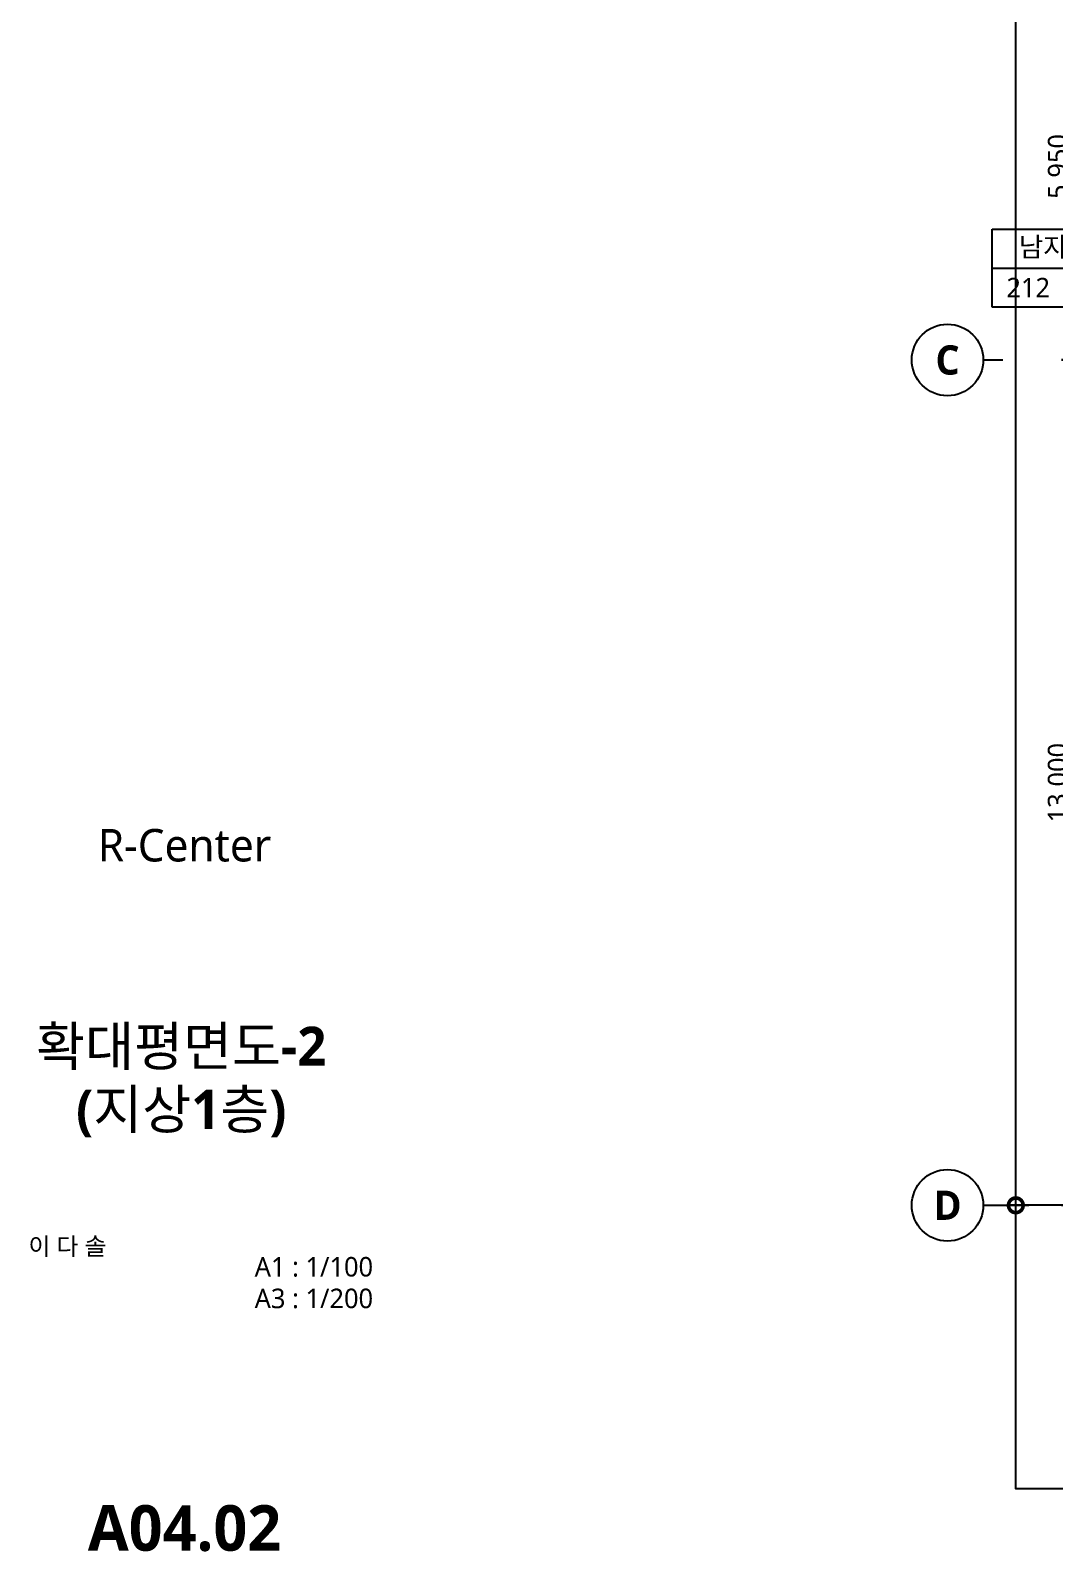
# Model space of a CAD drawing. Header units: millimetres. Extents: x 6046 to 249480, y 2179 to 57100.
# Drawn here: x 159381 to 175128, y 2937 to 26330 of the extents above; entities that cross this region are included whole.
import ezdxf
from ezdxf.enums import TextEntityAlignment as Align

# ---------------------------------------------------------------- set-up
doc = ezdxf.new("R2010")
doc.units = ezdxf.units.MM
doc.header["$LTSCALE"] = 100
doc.layers.get('DEFPOINTS').update_dxf_attribs({"color": 137})
for name, color, linetype in [('DIM', 7, 'Continuous'), ('SYM-BUB', 3, 'Continuous'), ('TEXT', 3, 'Continuous'), ('TEXT-NOTE', 6, 'Continuous'), ('XR-SHEET$0$TITLE', 7, 'Continuous'), ('XR-SHEET$1$SHT', 5, 'Continuous'), ('XR-SHEET$1$TEXT', 3, 'Continuous')]:
    doc.layers.add(name, color=color, linetype=linetype)
doc.layers.add('TEMP', color=171, linetype='Continuous', plot=False)
doc.styles.add('XR-SHEET$0$굴림체(옥산)', font='malgun.ttf')
doc.styles.add('XR-SHEET$0$맑은고딕B', font='malgunbd.ttf')
doc.styles.add('맑은고딕B', font='malgunbd.ttf')
doc.styles.add('스타일1', font='malgun.ttf')
doc.styles.add('스타일2', font='malgunbd.ttf')
doc.dimstyles.new('GAUN-100', dxfattribs={"dimscale": 100, "dimtxt": 3, "dimasz": 1, "dimexe": 1, "dimexo": 1, "dimgap": 0.5, "dimtad": 1, "dimdec": 0, "dimzin": 1, "dimdsep": 46, "dimlunit": 6, "dimtxsty": '스타일1', "dimblk": 'GAUN-DOT', "dimcen": -2, "dimdle": 2, "dimclrd": 256, "dimclre": 256, "dimclrt": 3, "dimadec": 0, "dimazin": 0, "dimtfac": 1, "dimtdec": 0, "dimtix": 1, "dimtmove": 2, "dimatfit": 3, "dimldrblk": 'DOTSMALL', "dimfxl": 1, "dimtolj": 1, "dimtzin": 1, "dimarcsym": 0})

# ---------------------------------------------------------------- blocks, each defined once
blk = doc.blocks.new('GAUN-DOT')
at = {"linetype": 'ByBlock'}
for p, q in [((2, 0), (-2, 0)), ((0, -2), (0, 2))]:
    blk.add_line(p, q, dxfattribs=at)
at = {"const_width": 2.25}
blk.add_lwpolyline([(0, 0.28125, 1), (0, -0.28125, 1)], format="xyb", close=True, dxfattribs=at)
blk = doc.blocks.new('*D38')
at = {"layer": 'DEFPOINTS', "color": 0, "transparency": 16777216}
for p in [(175432, 21262), (177232, 21262), (177232, 8262)]:
    blk.add_point(p, dxfattribs=at)
at = {"layer": 'DIM', "lineweight": -2, "transparency": 16777216}
for p, q in [((177132, 21262), (175332, 21262)), ((175432, 8362), (175432, 21162)), ((177132, 8262), (175332, 8262))]:
    blk.add_line(p, q, dxfattribs=at)
at = {"layer": 'DIM', "lineweight": -2, "transparency": 16777216, "xscale": 100, "yscale": 100, "zscale": 100}
for p, rotation in [((175432, 21262), 90), ((175432, 8262), 270)]:
    blk.add_blockref('GAUN-DOT', p, dxfattribs=dict(at, rotation=rotation))
at = {"layer": 'DIM', "color": 3, "transparency": 16777216, "insert": (175201, 14762), "char_height": 300, "attachment_point": 5, "rotation": 90, "style": '스타일1'}
blk.add_mtext('\\A1;13,000', dxfattribs=at)
blk = doc.blocks.new('_DotSmall')
at = {"color": 0, "linetype": 'ByBlock', "const_width": 0.5}
blk.add_lwpolyline([(-0.0625, 0, 1), (0.0625, 0, 1)], format="xyb", close=True, dxfattribs=at)
blk = doc.blocks.new('*D39')
at = {"layer": 'DEFPOINTS', "color": 0, "transparency": 16777216}
for p in [(174532, 51262), (177232, 51262), (177232, 8262)]:
    blk.add_point(p, dxfattribs=at)
at = {"layer": 'DIM', "lineweight": -2, "transparency": 16777216}
for p, q in [((177132, 51262), (174432, 51262)), ((174532, 8362), (174532, 51162)), ((177132, 8262), (174432, 8262))]:
    blk.add_line(p, q, dxfattribs=at)
at = {"layer": 'DIM', "lineweight": -2, "transparency": 16777216, "xscale": 100, "yscale": 100, "zscale": 100}
for p, rotation in [((174532, 51262), 90), ((174532, 8262), 270)]:
    blk.add_blockref('GAUN-DOT', p, dxfattribs=dict(at, rotation=rotation))
at = {"layer": 'DIM', "color": 3, "transparency": 16777216, "insert": (174302, 29762), "char_height": 300, "attachment_point": 5, "rotation": 90, "style": '스타일1'}
blk.add_mtext('\\A1;43,000', dxfattribs=at)
blk = doc.blocks.new('NEW_BUB')
at = {"layer": 'SYM-BUB', "color": 6}
blk.add_line((0, 3), (0, 0), dxfattribs=at)
blk.add_circle((0, 8.5), 5.5, dxfattribs=at)
at = {"layer": 'SYM-BUB', "color": 3, "style": '스타일2'}
blk.add_attdef('X', text='', height=4.5, dxfattribs=at).set_placement((0, 8.5), align=Align.MIDDLE)
blk = doc.blocks.new('room')
at = {"layer": 'TEXT-NOTE'}
for p, q in [((0, 0), (0, 12)), ((0, 12), (27, 12)), ((27, 12), (27, 0)), ((0, 6), (27, 6)), ((12, 0), (12, 6)), ((27, 0), (0, 0))]:
    blk.add_line(p, q, dxfattribs=at)
at = {"layer": 'TEXT-NOTE', "color": 3, "style": '스타일1'}
for tag, p in [('실명', (13.5, 9.28)), ('101', (5.53, 3.02)), ('2400', (19.5, 3))]:
    blk.add_attdef(tag, text='', height=3, dxfattribs=at).set_placement(p, align=Align.MIDDLE)
blk = doc.blocks.new('XR-SHEET$0$TITLE')
at = {"layer": 'XR-SHEET$0$TITLE', "true_color": 0x000000, "style": 'XR-SHEET$0$굴림체(옥산)'}
for tag, height, p in [('동명칭', 6, (776.77, -457.26)), ('SCALE-A1', 3, (797.5, -522)), ('SCALE-A3', 3, (797.5, -527)), ('DATA', 3, (797.5, -540))]:
    blk.add_attdef(tag, text='', height=height, dxfattribs=at).set_placement(p, align=Align.MIDDLE)
for tag, height, p in [('TITLE1', 6, (776.5, -479.4)), ('TITLE4', 6, (776.5, -484.39)), ('TITLE2', 6, (776.5, -489)), ('TITLE5', 6, (776.5, -493.99)), ('TITLE3', 6, (776.5, -498.7)), ('NAME-1', 3, (760.16, -517.5)), ('NAME-2', 3, (760.16, -526.5)), ('A0.00', 7, (776.5, -561))]:
    blk.add_attdef(tag, text='', height=height, dxfattribs=at).set_placement(p, align=Align.MIDDLE_CENTER)
blk = doc.blocks.new('*D316')
at = {"layer": 'DEFPOINTS', "color": 0, "transparency": 16777216}
for p in [(177232, 27212), (175432, 21262), (177232, 21262)]:
    blk.add_point(p, dxfattribs=at)
at = {"layer": 'DIM', "lineweight": -2, "transparency": 16777216}
for p, q in [((177132, 27212), (175332, 27212)), ((175432, 27112), (175432, 21362)), ((177132, 21262), (175332, 21262))]:
    blk.add_line(p, q, dxfattribs=at)
at = {"layer": 'DIM', "lineweight": -2, "transparency": 16777216, "xscale": 100, "yscale": 100, "zscale": 100}
for p, rotation in [((175432, 27212), 90), ((175432, 21262), 270)]:
    blk.add_blockref('GAUN-DOT', p, dxfattribs=dict(at, rotation=rotation))
at = {"layer": 'DIM', "color": 3, "transparency": 16777216, "insert": (175202, 24237), "char_height": 300, "attachment_point": 5, "rotation": 90, "style": '스타일1'}
blk.add_mtext('\\A1;5,950', dxfattribs=at)

msp = doc.modelspace()

# ---------------------------------------------------------------- linework, layer by layer
at = {"layer": 'TEMP'}
msp.add_lwpolyline([(174532, 55500), (206300, 55500), (206300, 3900), (174532, 3900)], close=True, dxfattribs=at)

# ---------------------------------------------------------------- block references
at = {"layer": 'SYM-BUB'}
ref = msp.add_blockref('NEW_BUB', (174332, 21262.2), dxfattribs=dict(at, xscale=100, yscale=100, zscale=100, rotation=90))
ref.add_attrib('X', 'C', dxfattribs={"color": 3, "height": 450, "style": '스타일2'}).set_placement((173482, 21262.2), align=Align.MIDDLE)
ref = msp.add_blockref('NEW_BUB', (174332, 8262.2), dxfattribs=dict(at, xscale=100, yscale=100, zscale=100, rotation=90))
ref.add_attrib('X', 'D', dxfattribs={"color": 3, "height": 450, "style": '스타일2'}).set_placement((173482, 8262.2), align=Align.MIDDLE)
at = {"layer": 'TEXT'}
ref = msp.add_blockref('XR-SHEET$0$TITLE', (84100, 0), dxfattribs=dict(at, xscale=100, yscale=100, zscale=100))
ref.add_attrib('TITLE2', '확대평면도-2', dxfattribs={"layer": 'XR-SHEET$1$SHT', "color": 4, "true_color": 0x000004, "height": 600, "style": '맑은고딕B'}).set_placement((161700, 10708.6), align=Align.MIDDLE_CENTER)
ref.add_attrib('TITLE3', '(지상1층)', dxfattribs={"layer": 'XR-SHEET$1$SHT', "color": 4, "true_color": 0x000004, "height": 600, "style": 'XR-SHEET$0$맑은고딕B'}).set_placement((161700, 9738.2, 1377.1), align=Align.MIDDLE_CENTER)
ref.add_attrib('NAME-1', '이 다 솔', dxfattribs={"layer": 'XR-SHEET$1$TEXT', "color": 3, "true_color": 0x000003, "height": 270, "style": '스타일1'}).set_placement((159350, 7633.3, 1377.1), align=Align.MIDDLE_LEFT)
ref.add_attrib('SCALE-A1', 'A1 : 1/100', dxfattribs={"layer": 'XR-SHEET$1$SHT', "color": 3, "true_color": 0x000003, "height": 300, "style": '스타일1'}).set_placement((163739.1, 7317.2), align=Align.MIDDLE_CENTER)
ref.add_attrib('SCALE-A3', 'A3 : 1/200', dxfattribs={"layer": 'XR-SHEET$1$SHT', "color": 3, "true_color": 0x000003, "height": 300, "style": '스타일1'}).set_placement((163739.1, 6830.8), align=Align.MIDDLE_CENTER)
ref.add_attrib('A0.00', 'A04.02', dxfattribs={"layer": 'XR-SHEET$1$SHT', "color": 4, "true_color": 0x000004, "height": 700, "style": '맑은고딕B'}).set_placement((161750, 3300), align=Align.MIDDLE_CENTER)
at = {"layer": 'TEXT-NOTE'}
ref = msp.add_blockref('room', (174170.2, 22075.2), dxfattribs=dict(at, xscale=100, yscale=100, zscale=100))
ref.add_attrib('2400', '2,700', dxfattribs={"color": 3, "height": 300, "style": '스타일1'}).set_placement((176120.2, 22375.2), align=Align.MIDDLE_CENTER)
ref.add_attrib('101', '212', dxfattribs={"color": 3, "height": 300, "style": '스타일1'}).set_placement((174722.8, 22377), align=Align.MIDDLE)
ref.add_attrib('실명', '남자화장실', dxfattribs={"color": 3, "height": 300, "style": '스타일1'}).set_placement((175520.2, 23003.4), align=Align.MIDDLE)

# ---------------------------------------------------------------- texts
at = {"layer": 'TEXT', "style": '스타일1'}
msp.add_text('R-Center', height=500, dxfattribs=at).set_placement((161750, 13800), align=Align.MIDDLE_CENTER)

# ---------------------------------------------------------------- dimensions: what is measured, and where the dimension line sits
at = {"layer": 'DIM'}
for base, p1, p2, angle, picture, middle in [((174532, 51262.2), (177232, 8262.2), (177232, 51262.2), 270, '*D39', (174301.9, 29762.2)), ((175432, 21262.2), (177232, 27212.2), (177232, 21262.2), 90, '*D316', (175201.9, 24237.2)), ((175432, 21262.2), (177232, 8262.2), (177232, 21262.2), 270, '*D38', (175201.1, 14762.2))]:
    dim = msp.add_linear_dim(base=base, p1=p1, p2=p2, angle=angle, dimstyle='GAUN-100', dxfattribs=at)
    dim.commit()
    dim.dimension.update_dxf_attribs({"geometry": picture, "text_midpoint": middle})

doc.saveas('drawing.dxf')
